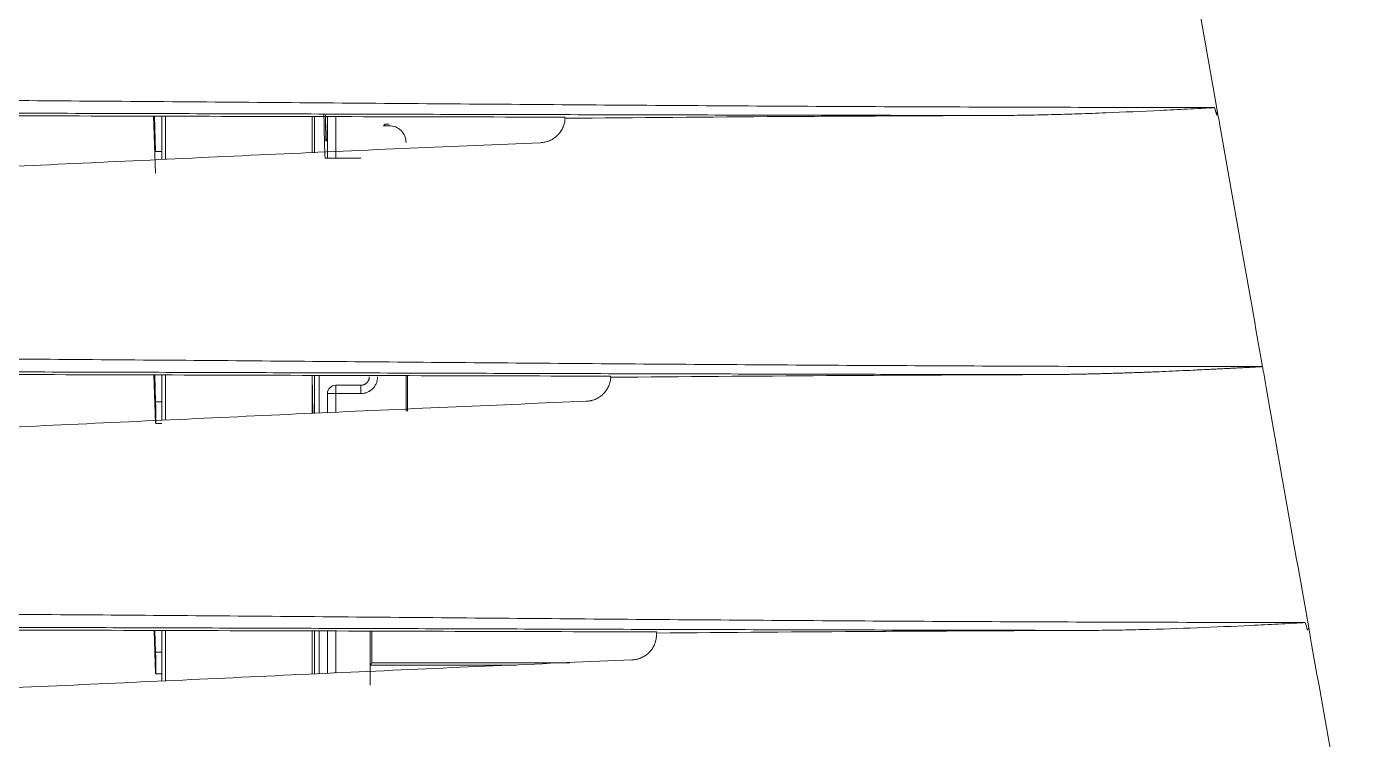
# Model space of a CAD drawing. Header units: inches. Extents: x 3778 to 56227, y -16914 to 35091.
# Drawn here: x 12956.7 to 13036.6, y 8134.1 to 8177 of the extents above; entities that cross this region are included whole.
import ezdxf

# ---------------------------------------------------------------- set-up
doc = ezdxf.new("R2010")
doc.units = ezdxf.units.IN
doc.header["$LTSCALE"] = 100
doc.header["$MEASUREMENT"] = 0
doc.layers.add('mark-B', color=2, linetype='Continuous', lineweight=20)
doc.layers.add('RC-LIGHT', color=7, linetype='Continuous')

# ---------------------------------------------------------------- blocks, each defined once
blk = doc.blocks.new('무풍1way 일반')
at = {"layer": 'mark-B'}
for p, q in [((-434.092, -166.321), (-434.092, -163.068)), ((-434.092, -166.321), (-434.092, -163.068)), ((-432.025, -163.785), (-432.025, -166.327)), ((-432.025, -163.785), (-432.025, -166.327)), ((-431.523, -166.328), (-431.523, -163.763)), ((-431.523, -166.328), (-431.523, -163.763)), ((-431.019, -163.741), (-431.019, -166.331)), ((-431.019, -163.741), (-431.019, -166.331)), ((-430.74, -163.726), (-430.74, -166.33)), ((-430.74, -163.726), (-430.74, -166.33)), ((-430.593, -163.719), (-430.593, -166.33)), ((-421.772, -166.355), (-421.772, -163.327)), ((-421.553, -166.358), (-421.553, -163.317)), ((-421.553, -163.758), (-421.192, -163.758)), ((-421.087, -166.359), (-421.165, -163.757)), ((-434.185, -164.416), (-446.111, -164.416)), ((-434.185, -164.416), (-446.111, -164.416)), ((-437.572, -164.272), (-442.904, -164.272)), ((-437.572, -164.272), (-442.904, -164.272)), ((-434.113, -164.272), (-437.572, -164.272)), ((-434.113, -164.272), (-437.572, -164.272)), ((-434.185, -164.416), (-434.113, -164.272)), ((-434.185, -164.416), (-434.113, -164.272)), ((-434.185, -164.416), (-434.185, -166.321)), ((-434.185, -164.416), (-434.185, -166.321)), ((-421.553, -165.062), (-421.178, -165.062)), ((-421.139, -166.359), (-421.178, -165.062)), ((-421.772, -181.73), (-421.772, -179.011)), ((-421.553, -178.82), (-421.192, -178.82)), ((-421.553, -181.731), (-421.553, -179.003)), ((-421.077, -181.734), (-421.165, -178.819)), ((-436.341, -179.559), (-436.341, -181.693)), ((-436.341, -179.559), (-436.341, -181.693)), ((-436.249, -179.559), (-436.249, -181.693)), ((-436.249, -179.559), (-436.249, -181.693)), ((-432.025, -179.472), (-432.025, -180.616)), ((-432.025, -179.472), (-432.025, -180.616)), ((-431.523, -180.616), (-431.523, -179.45)), ((-431.523, -180.616), (-431.523, -179.45)), ((-431.019, -179.428), (-431.019, -181.707)), ((-431.019, -179.428), (-431.019, -181.707)), ((-430.74, -179.415), (-430.74, -181.708)), ((-430.74, -179.415), (-430.74, -181.708)), ((-430.604, -181.708), (-430.644, -179.411)), ((-430.604, -181.708), (-430.644, -179.411)), ((-430.593, -179.407), (-430.593, -181.707)), ((-421.553, -180.124), (-421.178, -180.124)), ((-421.13, -181.733), (-421.178, -180.124)), ((-432.025, -180.616), (-433.538, -180.616)), ((-432.025, -180.616), (-433.538, -180.616)), ((-433.538, -181.114), (-432.025, -181.114)), ((-433.538, -181.114), (-432.025, -181.114)), ((-431.523, -180.616), (-432.025, -180.616)), ((-431.523, -180.616), (-432.025, -180.616)), ((-421.062, -197.307), (-421.165, -193.881)), ((-433.538, -194.784), (-432.025, -194.784)), ((-433.538, -194.784), (-432.025, -194.784)), ((-431.523, -194.784), (-432.025, -194.784)), ((-432.025, -194.784), (-432.025, -197.28)), ((-431.523, -194.784), (-432.025, -194.784)), ((-432.025, -194.784), (-432.025, -197.28)), ((-431.523, -194.784), (-431.391, -194.784)), ((-431.523, -197.282), (-431.523, -194.784)), ((-431.523, -194.784), (-431.391, -194.784)), ((-431.523, -196.894), (-431.523, -194.784)), ((-421.772, -197.303), (-421.772, -194.7)), ((-421.553, -197.305), (-421.553, -194.69)), ((-430.74, -195.102), (-430.74, -197.283)), ((-430.74, -195.102), (-430.74, -197.283)), ((-430.593, -195.094), (-430.593, -197.283)), ((-421.553, -195.186), (-421.178, -195.186)), ((-421.114, -197.306), (-421.178, -195.186)), ((-431.439, -195.814), (-431.485, -195.814)), ((-431.439, -195.814), (-431.485, -195.814)), ((-434.896, -196.734), (-435.245, -196.734)), ((-434.896, -196.734), (-435.245, -196.734)), ((-435.245, -196.827), (-434.988, -196.827)), ((-435.245, -196.827), (-434.988, -196.827)), ((-434.988, -196.827), (-434.896, -196.734)), ((-434.988, -196.827), (-434.896, -196.734))]:
    blk.add_line(p, q, dxfattribs=at)
for centre, major_axis, ratio, start_param, end_param in [((-421.165, -163.758), (0, -1.506), 0.017455, 4.712389, 5.759587), ((-421.165, -178.82), (0, -1.506), 0.017455, 4.712389, 5.759587), ((-433.538, -180.616), (0, -0.502), 0.000394, 4.712389, 6.153043), ((-433.538, -180.616), (0, -0.502), 0.000394, 4.712389, 6.153043), ((-432.025, -180.616), (-0.498, -0.066), 0.991395, 1.439291, 3.007874), ((-432.025, -180.616), (0, -0.502), 0.000394, 4.712389, 6.153043), ((-432.025, -180.616), (-0.498, -0.066), 0.991395, 1.439291, 3.007874), ((-432.025, -180.616), (0, -0.502), 0.000394, 4.712389, 6.153043), ((-431.391, -200.117), (0, -5.333), 0.017455, 2.094397, 3.141593), ((-431.391, -200.117), (0, -5.333), 0.017455, 2.094397, 3.141593), ((-431.941, -195.814), (0, 0.502), 0.999848, 4.513439, 4.712389), ((-431.941, -195.814), (0, 0.502), 0.999848, 4.512039, 4.712389)]:
    blk.add_ellipse(centre, major_axis=major_axis, ratio=ratio, start_param=start_param, end_param=end_param, dxfattribs=at)
for points, knots in [([(-493.329, -150.966), (-492.899, -153.393), (-492.041, -158.246), (-491.183, -163.099), (-490.753, -165.526)], [0, 0, 0, 0, 0.5, 1, 1, 1, 1]), ([(-360.94, -161.509), (-366.372, -161.509), (-377.234, -161.635), (-393.482, -162.106), (-409.68, -162.765), (-425.847, -163.518), (-439.229, -164.14), (-447.234, -164.478), (-449.843, -164.583)], [0, 0, 0, 0, 0.182374, 0.364749, 0.547123, 0.729498, 0.911872, 1, 1, 1, 1]), ([(-451.32, -165.979), (-451.313, -165.888), (-451.297, -165.797), (-451.267, -165.686), (-451.26, -165.664), (-451.246, -165.62), (-451.239, -165.598), (-451.215, -165.533), (-451.178, -165.449), (-451.124, -165.348), (-451.087, -165.29), (-451.061, -165.251), (-451.048, -165.232), (-450.979, -165.138), (-450.917, -165.069), (-450.816, -164.974), (-450.764, -164.928), (-450.708, -164.886), (-450.67, -164.859), (-450.65, -164.846), (-450.552, -164.782), (-450.47, -164.739), (-450.342, -164.685), (-450.298, -164.669), (-450.231, -164.648), (-450.209, -164.641), (-450.163, -164.629), (-450.141, -164.624), (-450.027, -164.598), (-449.936, -164.586), (-449.843, -164.583)], [0, 0, 0, 0, 0.125, 0.125, 0.15625, 0.15625, 0.1875, 0.1875, 0.25, 0.3125, 0.34375, 0.34375, 0.375, 0.375, 0.5, 0.5, 0.5625, 0.59375, 0.59375, 0.625, 0.625, 0.75, 0.75, 0.8125, 0.8125, 0.84375, 0.84375, 0.875, 0.875, 1, 1, 1, 1]), ([(-451.336, -166.203), (-455.657, -166.241), (-459.982, -166.274), (-466.479, -166.314), (-468.646, -166.326), (-472.982, -166.346), (-475.152, -166.355), (-477.323, -166.362)], [0, 0, 0, 0, 0.5, 0.5, 0.75, 0.75, 1, 1, 1, 1]), ([(-490.576, -166.53), (-490.147, -168.957), (-489.288, -173.81), (-488.43, -178.663), (-488.001, -181.09)], [0, 0, 0, 0, 0.5, 1, 1, 1, 1]), ([(-490.37, -166.839), (-490.37, -166.839), (-490.369, -166.839), (-490.369, -166.838), (-490.369, -166.838), (-490.368, -166.838), (-490.368, -166.838), (-490.366, -166.837), (-490.365, -166.837), (-490.362, -166.836), (-490.36, -166.836), (-490.353, -166.835), (-490.349, -166.835), (-490.337, -166.833), (-490.328, -166.833), (-490.303, -166.831), (-490.286, -166.829), (-490.235, -166.826), (-490.201, -166.824), (-490.099, -166.818), (-490.031, -166.814), (-489.827, -166.803), (-489.691, -166.796), (-489.284, -166.774), (-489.012, -166.76), (-488.197, -166.717), (-487.653, -166.69), (-486.022, -166.611), (-484.935, -166.562), (-482.761, -166.476), (-481.673, -166.439), (-480.042, -166.398), (-479.498, -166.387), (-478.411, -166.37), (-477.867, -166.364), (-477.323, -166.362)], [0, 0, 0, 0, 0.000061, 0.000061, 0.000122, 0.000122, 0.000244, 0.000244, 0.000488, 0.000488, 0.000977, 0.000977, 0.001953, 0.001953, 0.003906, 0.003906, 0.007813, 0.007813, 0.015625, 0.015625, 0.03125, 0.03125, 0.0625, 0.0625, 0.125, 0.125, 0.25, 0.25, 0.5, 0.5, 0.75, 0.75, 0.875, 0.875, 1, 1, 1, 1]), ([(-359.878, -167.515), (-360.048, -167.515), (-360.218, -167.515), (-360.558, -167.515), (-361.068, -167.515), (-362.258, -167.515), (-364.639, -167.514), (-366.679, -167.512), (-370.758, -167.508), (-373.478, -167.503), (-381.637, -167.484), (-387.075, -167.466), (-395.232, -167.43), (-397.951, -167.417), (-403.388, -167.387), (-406.106, -167.371), (-411.543, -167.336), (-414.261, -167.317), (-419.696, -167.277), (-422.414, -167.256), (-427.849, -167.213), (-430.566, -167.19), (-436.001, -167.145), (-438.718, -167.121), (-444.153, -167.076), (-446.87, -167.053), (-452.305, -167.01), (-455.023, -166.99), (-463.176, -166.932), (-468.613, -166.9), (-476.77, -166.865), (-479.489, -166.856), (-484.929, -166.843), (-487.649, -166.84), (-490.37, -166.839)], [0, 0, 0, 0, 0.003906, 0.003906, 0.007813, 0.015625, 0.03125, 0.0625, 0.0625, 0.125, 0.125, 0.25, 0.25, 0.3125, 0.3125, 0.375, 0.375, 0.4375, 0.4375, 0.5, 0.5, 0.5625, 0.5625, 0.625, 0.625, 0.6875, 0.6875, 0.75, 0.75, 0.875, 0.875, 0.9375, 0.9375, 1, 1, 1, 1]), ([(-477.323, -166.362), (-472.427, -166.369), (-467.533, -166.379), (-457.746, -166.403), (-452.853, -166.417), (-445.516, -166.439), (-443.07, -166.447), (-438.178, -166.463), (-435.732, -166.471), (-430.841, -166.487), (-425.95, -166.503), (-418.612, -166.526), (-411.274, -166.548), (-406.381, -166.561), (-401.488, -166.574), (-399.041, -166.58), (-394.147, -166.591), (-391.7, -166.596), (-384.358, -166.611), (-379.463, -166.618), (-372.12, -166.626), (-369.672, -166.628), (-364.775, -166.63), (-362.327, -166.631), (-359.878, -166.631)], [0, 0, 0, 0, 0.125, 0.125, 0.25, 0.25, 0.3125, 0.3125, 0.375, 0.375, 0.4375, 0.5, 0.5625, 0.625, 0.625, 0.6875, 0.6875, 0.75, 0.75, 0.875, 0.875, 0.9375, 0.9375, 1, 1, 1, 1]), ([(-451.316, -166.271), (-447.514, -166.281), (-443.713, -166.292), (-436.112, -166.315), (-432.311, -166.326), (-424.71, -166.349), (-420.909, -166.36), (-413.307, -166.382), (-409.505, -166.392), (-401.902, -166.411), (-398.1, -166.42), (-390.495, -166.436), (-386.692, -166.442), (-379.086, -166.453), (-375.282, -166.458), (-367.674, -166.464), (-363.87, -166.465), (-360.065, -166.465)], [0, 0, 0, 0, 0.125, 0.125, 0.25, 0.25, 0.375, 0.375, 0.5, 0.5, 0.625, 0.625, 0.75, 0.75, 0.875, 0.875, 1, 1, 1, 1]), ([(-358.188, -177.073), (-363.621, -177.073), (-374.486, -177.199), (-390.736, -177.67), (-406.931, -178.329), (-423.094, -179.082), (-436.475, -179.704), (-444.479, -180.042), (-447.09, -180.147)], [0, 0, 0, 0, 0.182363, 0.364727, 0.54709, 0.729453, 0.911816, 1, 1, 1, 1]), ([(-448.568, -181.545), (-448.561, -181.453), (-448.546, -181.363), (-448.515, -181.251), (-448.509, -181.229), (-448.495, -181.185), (-448.487, -181.163), (-448.463, -181.099), (-448.427, -181.014), (-448.372, -180.913), (-448.335, -180.855), (-448.309, -180.816), (-448.296, -180.797), (-448.227, -180.703), (-448.165, -180.634), (-448.064, -180.538), (-448.012, -180.493), (-447.955, -180.451), (-447.917, -180.424), (-447.898, -180.41), (-447.8, -180.347), (-447.718, -180.303), (-447.589, -180.249), (-447.545, -180.233), (-447.479, -180.212), (-447.456, -180.205), (-447.411, -180.193), (-447.388, -180.188), (-447.274, -180.163), (-447.183, -180.151), (-447.09, -180.147)], [0, 0, 0, 0, 0.125, 0.125, 0.15625, 0.15625, 0.1875, 0.1875, 0.25, 0.3125, 0.34375, 0.34375, 0.375, 0.375, 0.5, 0.5, 0.5625, 0.59375, 0.59375, 0.625, 0.625, 0.75, 0.75, 0.8125, 0.8125, 0.84375, 0.84375, 0.875, 0.875, 1, 1, 1, 1]), ([(-433.538, -180.616), (-433.604, -180.616), (-433.67, -180.622), (-433.752, -180.639), (-433.768, -180.643), (-433.8, -180.651), (-433.848, -180.664), (-433.925, -180.692), (-433.984, -180.721), (-434.028, -180.744), (-434.042, -180.753), (-434.071, -180.77), (-434.085, -180.779), (-434.153, -180.825), (-434.204, -180.868), (-434.273, -180.938), (-434.295, -180.962), (-434.337, -181.014), (-434.356, -181.041), (-434.411, -181.123), (-434.441, -181.182), (-434.479, -181.273), (-434.49, -181.305), (-434.509, -181.368), (-434.517, -181.4), (-434.535, -181.497), (-434.542, -181.562), (-434.542, -181.629)], [0, 0, 0, 0, 0.125, 0.125, 0.15625, 0.15625, 0.1875, 0.25, 0.3125, 0.3125, 0.34375, 0.34375, 0.375, 0.375, 0.5, 0.5, 0.5625, 0.5625, 0.625, 0.625, 0.75, 0.75, 0.8125, 0.8125, 0.875, 0.875, 1, 1, 1, 1]), ([(-433.538, -180.616), (-433.604, -180.616), (-433.67, -180.622), (-433.752, -180.639), (-433.768, -180.643), (-433.8, -180.651), (-433.848, -180.664), (-433.925, -180.692), (-433.984, -180.721), (-434.028, -180.744), (-434.042, -180.753), (-434.071, -180.77), (-434.085, -180.779), (-434.153, -180.825), (-434.204, -180.868), (-434.273, -180.938), (-434.295, -180.962), (-434.337, -181.014), (-434.356, -181.041), (-434.411, -181.123), (-434.441, -181.182), (-434.479, -181.273), (-434.49, -181.305), (-434.509, -181.368), (-434.517, -181.4), (-434.535, -181.497), (-434.542, -181.562), (-434.542, -181.629)], [0, 0, 0, 0, 0.125, 0.125, 0.15625, 0.15625, 0.1875, 0.25, 0.3125, 0.3125, 0.34375, 0.34375, 0.375, 0.375, 0.5, 0.5, 0.5625, 0.5625, 0.625, 0.625, 0.75, 0.75, 0.8125, 0.8125, 0.875, 0.875, 1, 1, 1, 1]), ([(-434.04, -181.629), (-434.04, -181.596), (-434.037, -181.563), (-434.027, -181.514), (-434.023, -181.498), (-434.014, -181.466), (-434.009, -181.45), (-433.99, -181.404), (-433.975, -181.374), (-433.949, -181.332), (-433.939, -181.319), (-433.918, -181.292), (-433.907, -181.28), (-433.873, -181.244), (-433.848, -181.222), (-433.807, -181.193), (-433.792, -181.184), (-433.763, -181.168), (-433.733, -181.153), (-433.702, -181.142), (-433.67, -181.132), (-433.654, -181.127), (-433.605, -181.117), (-433.571, -181.114), (-433.538, -181.114)], [0, 0, 0, 0, 0.125, 0.125, 0.1875, 0.1875, 0.25, 0.25, 0.375, 0.375, 0.4375, 0.4375, 0.5, 0.5, 0.625, 0.625, 0.6875, 0.6875, 0.75, 0.8125, 0.8125, 0.875, 0.875, 1, 1, 1, 1]), ([(-434.04, -181.629), (-434.04, -181.596), (-434.037, -181.563), (-434.027, -181.514), (-434.023, -181.498), (-434.014, -181.466), (-434.009, -181.45), (-433.99, -181.404), (-433.975, -181.374), (-433.949, -181.332), (-433.939, -181.319), (-433.918, -181.292), (-433.907, -181.28), (-433.873, -181.244), (-433.848, -181.222), (-433.807, -181.193), (-433.792, -181.184), (-433.763, -181.168), (-433.733, -181.153), (-433.702, -181.142), (-433.67, -181.132), (-433.654, -181.127), (-433.605, -181.117), (-433.571, -181.114), (-433.538, -181.114)], [0, 0, 0, 0, 0.125, 0.125, 0.1875, 0.1875, 0.25, 0.25, 0.375, 0.375, 0.4375, 0.4375, 0.5, 0.5, 0.625, 0.625, 0.6875, 0.6875, 0.75, 0.8125, 0.8125, 0.875, 0.875, 1, 1, 1, 1]), ([(-487.798, -182.233), (-487.717, -182.229), (-487.556, -182.221), (-487.316, -182.208), (-487.079, -182.196), (-486.846, -182.183), (-486.615, -182.171), (-486.389, -182.16), (-486.165, -182.148), (-485.945, -182.137), (-485.728, -182.126), (-485.514, -182.115), (-485.304, -182.104), (-485.097, -182.094), (-484.893, -182.083), (-484.693, -182.073), (-484.271, -182.053), (-483.635, -182.022), (-482.795, -181.983), (-481.983, -181.948), (-481.315, -181.92), (-480.783, -181.899), (-480.379, -181.884), (-479.979, -181.87), (-479.585, -181.856), (-479.196, -181.844), (-478.811, -181.832), (-478.432, -181.821), (-478.057, -181.81), (-477.687, -181.801), (-477.323, -181.792), (-476.963, -181.785), (-476.608, -181.778), (-476.258, -181.772), (-475.913, -181.767), (-475.573, -181.763), (-475.238, -181.759), (-474.908, -181.757), (-474.689, -181.756), (-474.581, -181.755)], [0, 0, 0, 0, 0.018421, 0.036592, 0.054512, 0.072182, 0.089601, 0.106769, 0.123687, 0.140353, 0.15677, 0.172935, 0.18885, 0.204514, 0.219927, 0.23509, 0.250001, 0.315735, 0.379313, 0.440734, 0.5, 0.53095, 0.561526, 0.591729, 0.621559, 0.651016, 0.680099, 0.708809, 0.737145, 0.765109, 0.792699, 0.819916, 0.84676, 0.873232, 0.89933, 0.925056, 0.95041, 0.975391, 1, 1, 1, 1]), ([(-448.572, -181.593), (-452.895, -181.632), (-457.224, -181.665), (-463.726, -181.706), (-468.064, -181.73), (-472.407, -181.748), (-474.581, -181.755)], [0, 0, 0, 0, 0.5, 0.5, 0.75, 1, 1, 1, 1]), ([(-474.581, -181.755), (-469.686, -181.762), (-464.792, -181.771), (-455.007, -181.793), (-450.116, -181.806), (-442.779, -181.828), (-440.333, -181.835), (-435.443, -181.85), (-432.997, -181.857), (-428.106, -181.872), (-423.216, -181.887), (-415.879, -181.909), (-408.542, -181.93), (-403.65, -181.943), (-398.758, -181.955), (-396.312, -181.961), (-391.419, -181.971), (-388.972, -181.976), (-381.632, -181.99), (-376.738, -181.997), (-369.396, -182.004), (-366.949, -182.006), (-362.054, -182.008), (-359.606, -182.009), (-357.159, -182.009)], [0, 0, 0, 0, 0.125, 0.125, 0.25, 0.25, 0.3125, 0.3125, 0.375, 0.375, 0.4375, 0.5, 0.5625, 0.625, 0.625, 0.6875, 0.6875, 0.75, 0.75, 0.875, 0.875, 0.9375, 0.9375, 1, 1, 1, 1]), ([(-357.344, -181.844), (-361.146, -181.844), (-364.949, -181.842), (-372.552, -181.836), (-376.354, -181.832), (-383.956, -181.822), (-387.757, -181.815), (-395.358, -181.8), (-399.158, -181.792), (-406.758, -181.774), (-410.558, -181.764), (-418.157, -181.744), (-421.956, -181.733), (-429.554, -181.712), (-433.353, -181.701), (-440.952, -181.68), (-444.751, -181.67), (-448.551, -181.66)], [0, 0, 0, 0, 0.125, 0.125, 0.25, 0.25, 0.375, 0.375, 0.5, 0.5, 0.625, 0.625, 0.75, 0.75, 0.875, 0.875, 1, 1, 1, 1]), ([(-357.159, -182.892), (-357.499, -182.892), (-357.839, -182.892), (-358.52, -182.892), (-359.541, -182.892), (-361.924, -182.891), (-363.966, -182.889), (-368.05, -182.885), (-370.773, -182.88), (-378.941, -182.862), (-384.385, -182.844), (-392.551, -182.809), (-395.273, -182.796), (-400.716, -182.767), (-403.438, -182.751), (-408.88, -182.717), (-411.602, -182.699), (-417.043, -182.66), (-419.764, -182.639), (-425.205, -182.597), (-427.926, -182.575), (-433.367, -182.53), (-436.088, -182.507), (-441.529, -182.463), (-444.249, -182.441), (-449.691, -182.399), (-452.412, -182.379), (-460.575, -182.323), (-466.018, -182.292), (-474.184, -182.258), (-476.906, -182.249), (-480.99, -182.24), (-482.352, -182.238), (-484.394, -182.235), (-485.415, -182.234), (-486.607, -182.234), (-487.118, -182.234), (-487.458, -182.233), (-487.628, -182.233), (-487.798, -182.233)], [0, 0, 0, 0, 0.007813, 0.007813, 0.015625, 0.03125, 0.0625, 0.0625, 0.125, 0.125, 0.25, 0.25, 0.3125, 0.3125, 0.375, 0.375, 0.4375, 0.4375, 0.5, 0.5, 0.5625, 0.5625, 0.625, 0.625, 0.6875, 0.6875, 0.75, 0.75, 0.875, 0.875, 0.9375, 0.9375, 0.96875, 0.96875, 0.984375, 0.992187, 0.996094, 0.996094, 1, 1, 1, 1]), ([(-487.798, -182.233), (-487.377, -184.614), (-486.527, -189.42), (-485.677, -194.227), (-485.248, -196.654)], [0, 0, 0, 0, 0.495168, 1, 1, 1, 1]), ([(-355.435, -192.637), (-360.87, -192.637), (-371.739, -192.763), (-387.99, -193.234), (-404.183, -193.893), (-420.341, -194.646), (-433.72, -195.268), (-441.725, -195.606), (-444.337, -195.711)], [0, 0, 0, 0, 0.182352, 0.364704, 0.547056, 0.729408, 0.91176, 1, 1, 1, 1]), ([(-445.817, -197.111), (-445.81, -197.019), (-445.794, -196.929), (-445.758, -196.796), (-445.745, -196.753), (-445.72, -196.688), (-445.712, -196.666), (-445.694, -196.624), (-445.684, -196.603), (-445.634, -196.498), (-445.586, -196.419), (-445.504, -196.307), (-445.475, -196.271), (-445.429, -196.219), (-445.413, -196.202), (-445.38, -196.168), (-445.364, -196.152), (-445.279, -196.072), (-445.206, -196.014), (-445.109, -195.951), (-445.089, -195.939), (-445.049, -195.915), (-445.028, -195.903), (-444.966, -195.87), (-444.924, -195.85), (-444.795, -195.796), (-444.707, -195.768), (-444.57, -195.737), (-444.524, -195.729), (-444.431, -195.717), (-444.384, -195.713), (-444.337, -195.711)], [0, 0, 0, 0, 0.125, 0.125, 0.1875, 0.1875, 0.21875, 0.21875, 0.25, 0.25, 0.375, 0.375, 0.4375, 0.4375, 0.46875, 0.46875, 0.5, 0.5, 0.625, 0.625, 0.65625, 0.65625, 0.6875, 0.6875, 0.75, 0.75, 0.875, 0.875, 0.9375, 0.9375, 1, 1, 1, 1]), ([(-436.249, -195.73), (-436.249, -195.993), (-436.141, -196.255), (-435.769, -196.626), (-435.508, -196.734), (-435.245, -196.734)], [0, 0, 0, 0, 0.5, 0.5, 1, 1, 1, 1]), ([(-436.249, -195.73), (-436.249, -195.993), (-436.141, -196.255), (-435.769, -196.626), (-435.508, -196.734), (-435.245, -196.734)], [0, 0, 0, 0, 0.5, 0.5, 1, 1, 1, 1]), ([(-431.485, -195.814), (-431.486, -195.814), (-431.488, -195.821), (-431.491, -195.85), (-431.494, -195.881), (-431.495, -195.91), (-431.496, -195.92), (-431.497, -195.942), (-431.497, -195.954), (-431.499, -195.991), (-431.5, -196.019), (-431.502, -196.065), (-431.502, -196.081), (-431.503, -196.115), (-431.504, -196.132), (-431.505, -196.186), (-431.507, -196.263), (-431.508, -196.35), (-431.51, -196.441), (-431.511, -196.489), (-431.512, -196.553), (-431.512, -196.565), (-431.512, -196.591), (-431.513, -196.63), (-431.513, -196.67), (-431.514, -196.752), (-431.515, -196.863), (-431.516, -196.98), (-431.517, -197.07), (-431.517, -197.101), (-431.518, -197.158), (-431.518, -197.185), (-431.518, -197.212)], [0, 0, 0, 0, 0.077334, 0.154667, 0.232001, 0.232001, 0.270667, 0.270667, 0.309334, 0.309334, 0.386668, 0.386668, 0.425334, 0.425334, 0.464001, 0.464001, 0.541335, 0.618668, 0.618668, 0.696002, 0.696002, 0.715335, 0.715335, 0.734668, 0.773335, 0.773335, 0.850669, 0.928002, 0.928002, 0.966669, 0.966669, 1, 1, 1, 1]), ([(-431.485, -195.814), (-431.486, -195.814), (-431.488, -195.821), (-431.491, -195.85), (-431.494, -195.881), (-431.495, -195.91), (-431.496, -195.92), (-431.497, -195.942), (-431.497, -195.954), (-431.499, -195.991), (-431.5, -196.019), (-431.502, -196.065), (-431.502, -196.081), (-431.503, -196.115), (-431.504, -196.132), (-431.505, -196.186), (-431.507, -196.263), (-431.508, -196.35), (-431.51, -196.441), (-431.511, -196.489), (-431.512, -196.553), (-431.512, -196.565), (-431.512, -196.591), (-431.513, -196.63), (-431.513, -196.67), (-431.514, -196.752), (-431.515, -196.863), (-431.516, -196.98), (-431.517, -197.07), (-431.517, -197.101), (-431.518, -197.158), (-431.518, -197.185), (-431.518, -197.212)], [0, 0, 0, 0, 0.077334, 0.154667, 0.232001, 0.232001, 0.270667, 0.270667, 0.309334, 0.309334, 0.386668, 0.386668, 0.425334, 0.425334, 0.464001, 0.464001, 0.541335, 0.618668, 0.618668, 0.696002, 0.696002, 0.715335, 0.715335, 0.734668, 0.773335, 0.773335, 0.850669, 0.928002, 0.928002, 0.966669, 0.966669, 1, 1, 1, 1]), ([(-431.518, -197.215), (-431.516, -196.972), (-431.513, -196.541), (-431.503, -196.101), (-431.496, -195.926), (-431.493, -195.893), (-431.493, -195.893)], [0, 0, 0, 0, 0.334676, 0.680372, 0.910935, 1, 1, 1, 1]), ([(-431.518, -197.215), (-431.516, -196.972), (-431.513, -196.541), (-431.503, -196.101), (-431.496, -195.926), (-431.493, -195.893), (-431.493, -195.893)], [0, 0, 0, 0, 0.334676, 0.680372, 0.910935, 1, 1, 1, 1]), ([(-431.405, -197.371), (-431.405, -197.357), (-431.405, -197.343), (-431.405, -197.298), (-431.405, -197.266), (-431.406, -197.172), (-431.407, -197.049), (-431.408, -196.931), (-431.409, -196.844), (-431.409, -196.815), (-431.409, -196.758), (-431.41, -196.73), (-431.411, -196.648), (-431.412, -196.543), (-431.414, -196.446), (-431.415, -196.354), (-431.416, -196.31), (-431.417, -196.258), (-431.417, -196.248), (-431.418, -196.227), (-431.418, -196.198), (-431.419, -196.169), (-431.421, -196.115), (-431.423, -196.048), (-431.425, -195.993), (-431.426, -195.955), (-431.427, -195.943), (-431.428, -195.921), (-431.428, -195.911), (-431.43, -195.882), (-431.432, -195.85), (-431.435, -195.83), (-431.437, -195.817), (-431.438, -195.814), (-431.439, -195.814)], [0, 0, 0, 0, 0.015604, 0.015604, 0.052063, 0.052063, 0.124981, 0.1979, 0.1979, 0.234359, 0.234359, 0.270818, 0.270818, 0.343736, 0.416654, 0.416654, 0.489572, 0.489572, 0.507802, 0.507802, 0.526032, 0.562491, 0.562491, 0.635409, 0.708327, 0.708327, 0.744786, 0.744786, 0.781245, 0.781245, 0.854164, 0.927082, 0.927082, 1, 1, 1, 1]), ([(-431.405, -197.371), (-431.405, -197.357), (-431.405, -197.343), (-431.405, -197.298), (-431.405, -197.266), (-431.406, -197.172), (-431.407, -197.049), (-431.408, -196.931), (-431.409, -196.844), (-431.409, -196.815), (-431.409, -196.758), (-431.41, -196.73), (-431.411, -196.648), (-431.412, -196.543), (-431.414, -196.446), (-431.415, -196.354), (-431.416, -196.31), (-431.417, -196.258), (-431.417, -196.248), (-431.418, -196.227), (-431.418, -196.198), (-431.419, -196.169), (-431.421, -196.115), (-431.423, -196.048), (-431.425, -195.993), (-431.426, -195.955), (-431.427, -195.943), (-431.428, -195.921), (-431.428, -195.911), (-431.43, -195.882), (-431.432, -195.85), (-431.435, -195.83), (-431.437, -195.817), (-431.438, -195.814), (-431.439, -195.814)], [0, 0, 0, 0, 0.015604, 0.015604, 0.052063, 0.052063, 0.124981, 0.1979, 0.1979, 0.234359, 0.234359, 0.270818, 0.270818, 0.343736, 0.416654, 0.416654, 0.489572, 0.489572, 0.507802, 0.507802, 0.526032, 0.562491, 0.562491, 0.635409, 0.708327, 0.708327, 0.744786, 0.744786, 0.781245, 0.781245, 0.854164, 0.927082, 0.927082, 1, 1, 1, 1]), ([(-484.905, -197.828), (-484.905, -197.828), (-484.905, -197.828), (-484.904, -197.827), (-484.904, -197.827), (-484.903, -197.827), (-484.903, -197.827), (-484.901, -197.826), (-484.9, -197.826), (-484.897, -197.825), (-484.895, -197.825), (-484.888, -197.824), (-484.884, -197.824), (-484.871, -197.822), (-484.863, -197.822), (-484.837, -197.82), (-484.82, -197.819), (-484.769, -197.815), (-484.735, -197.813), (-484.633, -197.807), (-484.565, -197.804), (-484.361, -197.792), (-484.224, -197.785), (-483.815, -197.763), (-483.543, -197.749), (-482.725, -197.706), (-482.18, -197.679), (-480.544, -197.599), (-479.454, -197.55), (-477.818, -197.485), (-477.272, -197.465), (-476.182, -197.429), (-475.636, -197.413), (-474.546, -197.385), (-474, -197.373), (-472.91, -197.356), (-472.365, -197.35), (-471.819, -197.349)], [0, 0, 0, 0, 0.000061, 0.000061, 0.000122, 0.000122, 0.000244, 0.000244, 0.000488, 0.000488, 0.000977, 0.000977, 0.001953, 0.001953, 0.003906, 0.003906, 0.007813, 0.007813, 0.015625, 0.015625, 0.03125, 0.03125, 0.0625, 0.0625, 0.125, 0.125, 0.25, 0.25, 0.5, 0.5, 0.625, 0.625, 0.75, 0.75, 0.875, 0.875, 1, 1, 1, 1]), ([(-445.822, -197.18), (-450.144, -197.22), (-454.471, -197.255), (-460.97, -197.297), (-463.138, -197.31), (-467.476, -197.332), (-469.647, -197.341), (-471.819, -197.349)], [0, 0, 0, 0, 0.5, 0.5, 0.75, 0.75, 1, 1, 1, 1]), ([(-471.819, -197.349), (-466.925, -197.354), (-462.032, -197.362), (-452.248, -197.382), (-447.357, -197.394), (-440.02, -197.413), (-437.574, -197.419), (-432.684, -197.433), (-430.238, -197.439), (-425.348, -197.453), (-420.457, -197.466), (-413.121, -197.485), (-405.784, -197.504), (-400.892, -197.515), (-393.554, -197.531), (-388.661, -197.54), (-378.875, -197.556), (-373.982, -197.562), (-366.642, -197.569), (-364.195, -197.57), (-359.3, -197.573), (-356.853, -197.573), (-354.406, -197.573)], [0, 0, 0, 0, 0.125, 0.125, 0.25, 0.25, 0.3125, 0.3125, 0.375, 0.375, 0.4375, 0.5, 0.5625, 0.625, 0.625, 0.75, 0.75, 0.875, 0.875, 0.9375, 0.9375, 1, 1, 1, 1]), ([(-445.801, -197.247), (-442.001, -197.256), (-438.202, -197.265), (-430.602, -197.283), (-426.803, -197.293), (-419.204, -197.311), (-415.404, -197.321), (-407.805, -197.339), (-404.005, -197.347), (-396.405, -197.363), (-392.604, -197.37), (-385.003, -197.383), (-381.202, -197.389), (-373.6, -197.398), (-369.799, -197.401), (-362.195, -197.406), (-358.393, -197.408), (-354.591, -197.408)], [0, 0, 0, 0, 0.125, 0.125, 0.25, 0.25, 0.375, 0.375, 0.5, 0.5, 0.625, 0.625, 0.75, 0.75, 0.875, 0.875, 1, 1, 1, 1]), ([(-485.07, -197.658), (-484.641, -200.085), (-483.783, -204.938), (-482.924, -209.791), (-482.495, -212.218)], [0, 0, 0, 0, 0.5, 1, 1, 1, 1]), ([(-354.406, -198.456), (-354.746, -198.456), (-355.086, -198.456), (-355.766, -198.456), (-356.786, -198.456), (-359.166, -198.455), (-361.205, -198.453), (-365.285, -198.449), (-368.004, -198.445), (-376.163, -198.428), (-381.601, -198.411), (-389.758, -198.378), (-392.477, -198.366), (-397.914, -198.339), (-400.633, -198.324), (-406.07, -198.291), (-408.788, -198.274), (-414.225, -198.237), (-416.943, -198.217), (-422.379, -198.177), (-425.096, -198.155), (-430.532, -198.113), (-433.25, -198.091), (-438.686, -198.049), (-441.404, -198.028), (-446.84, -197.988), (-449.558, -197.968), (-457.712, -197.915), (-463.149, -197.884), (-471.306, -197.852), (-474.026, -197.844), (-479.465, -197.832), (-482.184, -197.828), (-484.905, -197.828)], [0, 0, 0, 0, 0.007812, 0.007812, 0.015625, 0.03125, 0.0625, 0.0625, 0.125, 0.125, 0.25, 0.25, 0.3125, 0.3125, 0.375, 0.375, 0.4375, 0.4375, 0.5, 0.5, 0.5625, 0.5625, 0.625, 0.625, 0.6875, 0.6875, 0.75, 0.75, 0.875, 0.875, 0.9375, 0.9375, 1, 1, 1, 1])]:
    blk.add_open_spline(points, degree=3, knots=knots, dxfattribs=at)
for points in [[(-490.753, -165.526), (-490.694, -165.861), (-490.635, -166.195), (-490.576, -166.53)], [(-451.336, -166.203), (-451.331, -166.129), (-451.325, -166.054), (-451.32, -165.979)], [(-451.316, -166.271), (-451.323, -166.248), (-451.33, -166.226), (-451.336, -166.203)], [(-490.502, -166.385), (-490.526, -166.433), (-490.551, -166.482), (-490.575, -166.53)], [(-490.37, -166.839), (-490.414, -166.688), (-490.458, -166.536), (-490.502, -166.385)], [(-488.001, -181.09), (-487.941, -181.425), (-487.882, -181.759), (-487.823, -182.094)], [(-487.823, -182.094), (-487.815, -182.14), (-487.807, -182.187), (-487.798, -182.233)], [(-448.572, -181.593), (-448.571, -181.577), (-448.569, -181.561), (-448.568, -181.545)], [(-448.551, -181.66), (-448.558, -181.638), (-448.565, -181.616), (-448.572, -181.593)], [(-485.248, -196.654), (-485.189, -196.989), (-485.129, -197.323), (-485.07, -197.658)], [(-485.038, -197.372), (-485.048, -197.468), (-485.059, -197.563), (-485.07, -197.658)], [(-484.905, -197.828), (-484.949, -197.676), (-484.993, -197.524), (-485.038, -197.372)], [(-445.817, -197.111), (-445.818, -197.134), (-445.82, -197.157), (-445.822, -197.18)], [(-445.801, -197.247), (-445.808, -197.225), (-445.815, -197.203), (-445.822, -197.18)]]:
    blk.add_open_spline(points, degree=3, dxfattribs=at)

msp = doc.modelspace()

# ---------------------------------------------------------------- block references
at = {"layer": 'RC-LIGHT', "rotation": 180}
msp.add_blockref('무풍1way 일반', (12543.307, 7974.318), dxfattribs=at)

doc.saveas('drawing.dxf')
